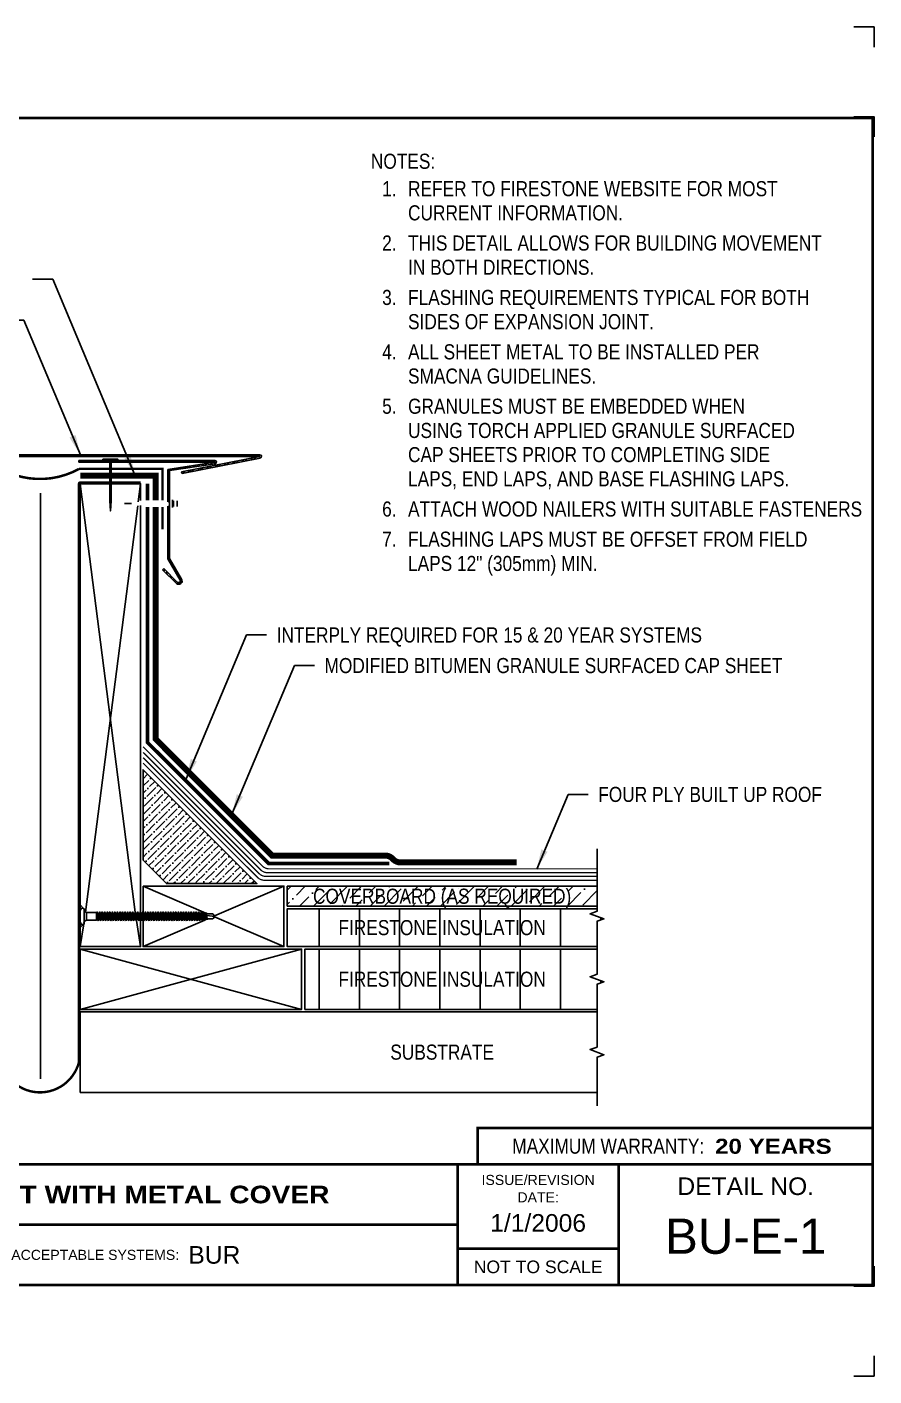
# Model space of a CAD drawing. Header units: inches. Extents: x -578 to -558, y -114.5 to -97.8.
# Drawn here: x -568.5 to -557.97, y -114.52 to -97.76 of the extents above; entities that cross this region are included whole.
import ezdxf
from ezdxf.enums import TextEntityAlignment as Align

# ---------------------------------------------------------------- set-up
doc = ezdxf.new("R2010")
doc.units = ezdxf.units.IN
doc.header["$MEASUREMENT"] = 0
doc.layers.get('0').update_dxf_attribs({"linetype": 'CONTINUOUS'})
doc.layers.get('DEFPOINTS').update_dxf_attribs({"linetype": 'CONTINUOUS'})
for name, color, linetype in [('FSBP-ACCESSORY-FIRESTONE', 7, 'CONTINUOUS'), ('FSBP-ACCESSORY-OTHER', 7, 'CONTINUOUS'), ('FSBP-ANNO-LABEL', 7, 'CONTINUOUS'), ('FSBP-ANNO-NOTE', 7, 'CONTINUOUS'), ('FSBP-COVERBOARD_CANT', 46, 'CONTINUOUS'), ('FSBP-INSULATION', 7, 'CONTINUOUS'), ('FSBP-MEMBRANE', 7, 'CONTINUOUS'), ('FSBP-SUBSTRATE-GENERIC', 9, 'CONTINUOUS'), ('FSBP-TTLB', 7, 'CONTINUOUS'), ('FSBP-TTLB-BORDER', 7, 'CONTINUOUS'), ('FSBP-TTLB-TEXT', 7, 'CONTINUOUS'), ('FSBP-WOOD', 7, 'CONTINUOUS')]:
    doc.layers.add(name, color=color, linetype=linetype)
doc.styles.add('ARIAL', font='ARIAL.TTF')
doc.styles.add('ARIAL_BOLD', font='ariblk.TTF')
doc.styles.add('ARIAL_NAR', font='ARIALN.TTF')
doc.linetypes.add('BATTING', pattern='A,0.0001,-0.1,[134,ltypeshp.shx,S=0.1,R=0,X=-0.1,Y=0],-0.2,[134,ltypeshp.shx,S=0.1,R=180,X=0.1,Y=0],-0.1', length=0.4001)
doc.dimstyles.new('FSBP-LEADER', dxfattribs={"dimtxt": 0.1875, "dimasz": 0.25, "dimexe": 0.0625, "dimexo": 0.125, "dimgap": 0.125, "dimtad": 0, "dimtih": 1, "dimtoh": 1, "dimdec": 4, "dimzin": 0, "dimdsep": 46, "dimlunit": 4, "dimtxsty": 'ARIAL_NAR', "dimcen": 0.09375, "dimclrd": 256, "dimclre": 256, "dimclrt": 256, "dimadec": 0, "dimazin": 0, "dimtfac": 1, "dimtdec": 4, "dimtofl": 0, "dimtmove": 0, "dimatfit": 3, "dimfxl": 0, "dimtolj": 1, "dimtzin": 0, "dimlwd": -1, "dimlwe": -1, "dimarcsym": 0})

# ---------------------------------------------------------------- blocks, each defined once
blk = doc.blocks.new('FSBP_HOT-DIPPED-NAIL')
at = {"layer": 'FSBP-ACCESSORY-OTHER'}
blk.add_lwpolyline([(0, 0.1875), (0, -0.1875), (-0.03125, -0.1875), (-0.03125, 0.1875)], close=True, dxfattribs=at)
blk.add_lwpolyline([(0, 0.015625), (1, 0.015625), (1.25, 0), (1, -0.015625), (0, -0.015625)], dxfattribs=at)
blk = doc.blocks.new('FSBP_AP_FASTENER_01')
at = {"layer": 'FSBP-ACCESSORY-FIRESTONE'}
for p, q in [((-0.125, 0.048), (-0.094, -0.014)), ((0.094, -0.014), (0.125, 0.048)), ((-0.094, -0.014), (-0.094, -0.264)), ((-0.094, -0.014), (0.094, -0.014)), ((-0.094, -0.264), (-0.07, -0.284)), ((-0.07, -0.316), (-0.07, -0.347)), ((0.07, -0.296), (0.07, -0.327)), ((0.094, -0.014), (0.094, -0.264)), ((-0.07, -0.379), (-0.07, -0.41)), ((-0.07, -0.442), (-0.07, -0.474)), ((-0.07, -0.505), (-0.07, -0.537)), ((-0.07, -0.568), (-0.07, -0.6)), ((-0.07, -0.631), (-0.07, -0.663)), ((0.07, -0.359), (0.07, -0.39)), ((0.07, -0.422), (0.07, -0.453)), ((0.07, -0.485), (0.07, -0.517)), ((0.07, -0.548), (0.07, -0.58)), ((0.07, -0.611), (0.07, -0.643)), ((-0.07, -0.694), (-0.07, -0.726)), ((-0.07, -0.758), (-0.07, -0.789)), ((-0.07, -0.821), (-0.07, -0.852)), ((-0.07, -0.884), (-0.07, -0.915)), ((-0.07, -0.947), (-0.07, -0.979)), ((0.07, -0.674), (0.07, -0.706)), ((0.07, -0.738), (0.07, -0.769)), ((0.07, -0.801), (0.07, -0.832)), ((0.07, -0.864), (0.07, -0.895)), ((0.07, -0.927), (0.07, -0.958)), ((0.07, -0.99), (0.07, -1.022)), ((-0.07, -1.01), (-0.07, -1.042)), ((-0.07, -1.073), (-0.07, -1.105)), ((-0.07, -1.136), (-0.07, -1.168)), ((-0.07, -1.2), (-0.07, -1.231)), ((-0.07, -1.263), (-0.07, -1.294)), ((-0.07, -1.326), (-0.07, -1.357)), ((0.07, -1.053), (0.07, -1.085)), ((0.07, -1.116), (0.07, -1.148)), ((0.07, -1.179), (0.07, -1.211)), ((0.07, -1.243), (0.07, -1.274)), ((0.07, -1.306), (0.07, -1.337)), ((-0.07, -1.389), (-0.07, -1.421)), ((-0.07, -1.452), (-0.07, -1.484)), ((-0.07, -1.515), (-0.07, -1.547)), ((-0.07, -1.578), (-0.07, -1.61)), ((-0.07, -1.641), (-0.07, -1.673)), ((0.07, -1.369), (0.07, -1.4)), ((0.07, -1.432), (0.07, -1.464)), ((0.07, -1.495), (0.07, -1.527)), ((0.07, -1.558), (0.07, -1.59)), ((0.07, -1.621), (0.07, -1.653)), ((-0.07, -1.705), (-0.07, -1.736)), ((-0.07, -1.768), (-0.07, -1.799)), ((-0.07, -1.831), (-0.07, -1.862)), ((-0.07, -1.894), (-0.07, -1.926)), ((-0.07, -1.957), (-0.07, -1.989)), ((0.07, -1.685), (0.07, -1.716)), ((0.07, -1.748), (0.07, -1.779)), ((0.07, -1.811), (0.07, -1.842)), ((0.07, -1.874), (0.07, -1.906)), ((0.07, -1.937), (0.07, -1.969)), ((0.07, -2), (0.07, -2.032)), ((-0.07, -2.02), (-0.07, -2.052)), ((-0.07, -2.083), (-0.07, -2.115)), ((-0.07, -2.147), (-0.07, -2.178)), ((-0.07, -2.21), (-0.07, -2.241)), ((-0.07, -2.273), (-0.07, -2.304)), ((-0.07, -2.336), (-0.07, -2.368)), ((0.07, -2.063), (0.07, -2.095)), ((0.07, -2.126), (0.07, -2.158)), ((0.07, -2.19), (0.07, -2.221)), ((0.07, -2.253), (0.07, -2.284)), ((0.07, -2.316), (0.07, -2.347)), ((-0.07, -2.399), (-0.07, -2.431)), ((-0.07, -2.462), (-0.07, -2.494)), ((-0.07, -2.525), (-0.07, -2.557)), ((-0.07, -2.589), (-0.07, -2.62)), ((-0.07, -2.652), (-0.07, -2.683)), ((0.07, -2.379), (0.07, -2.411)), ((0.07, -2.442), (0.07, -2.474)), ((0.07, -2.505), (0.07, -2.537)), ((0.07, -2.568), (0.07, -2.6)), ((0.07, -2.632), (0.07, -2.663)), ((-0.07, -2.715), (-0.07, -2.746)), ((-0.07, -2.778), (-0.07, -2.809)), ((-0.07, -2.841), (-0.07, -2.873)), ((-0.07, -2.904), (-0.07, -2.936)), ((-0.07, -2.967), (-0.07, -2.999)), ((-0.063, -3.155), (-0.063, -3.014)), ((0, -3.202), (0.025, -3.001)), ((0.062, -3.155), (0.062, -2.996)), ((0.07, -2.695), (0.07, -2.726)), ((0.07, -2.758), (0.07, -2.789)), ((0.07, -2.821), (0.07, -2.853)), ((0.07, -2.884), (0.07, -2.916)), ((0.07, -2.947), (0.07, -2.979)), ((0, -3.202), (-0.063, -3.155)), ((0.062, -3.155), (0, -3.202))]:
    blk.add_line(p, q, dxfattribs=at)
blk.add_lwpolyline([(0.188, 0.048, 0.125), (0.203, 0.111), (0.141, 0.142), (-0.141, 0.142), (-0.203, 0.111, 0.125), (-0.188, 0.048)], format="xyb", close=True, dxfattribs=at)
for points in [[(-0.109, -0.305), (-0.07, -0.284), (0.07, -0.264), (0.109, -0.274), (0.07, -0.296), (-0.07, -0.316)], [(-0.109, -0.369), (-0.07, -0.347), (0.07, -0.327), (0.109, -0.337), (0.07, -0.359), (-0.07, -0.379)], [(-0.109, -0.432), (-0.07, -0.41), (0.07, -0.39), (0.109, -0.4), (0.07, -0.422), (-0.07, -0.442)], [(-0.109, -0.495), (-0.07, -0.474), (0.07, -0.453), (0.109, -0.464), (0.07, -0.485), (-0.07, -0.505)], [(-0.109, -0.558), (-0.07, -0.537), (0.07, -0.517), (0.109, -0.527), (0.07, -0.548), (-0.07, -0.568)], [(-0.109, -0.621), (-0.07, -0.6), (0.07, -0.58), (0.109, -0.59), (0.07, -0.611), (-0.07, -0.631)], [(-0.109, -0.684), (-0.07, -0.663), (0.07, -0.643), (0.109, -0.653), (0.07, -0.674), (-0.07, -0.694)], [(-0.109, -0.747), (-0.07, -0.726), (0.07, -0.706), (0.109, -0.716), (0.07, -0.738), (-0.07, -0.758)], [(-0.109, -0.811), (-0.07, -0.789), (0.07, -0.769), (0.109, -0.779), (0.07, -0.801), (-0.07, -0.821)], [(-0.109, -0.874), (-0.07, -0.852), (0.07, -0.832), (0.109, -0.842), (0.07, -0.864), (-0.07, -0.884)], [(-0.109, -0.937), (-0.07, -0.915), (0.07, -0.895), (0.109, -0.906), (0.07, -0.927), (-0.07, -0.947)], [(-0.109, -1), (-0.07, -0.979), (0.07, -0.958), (0.109, -0.969), (0.07, -0.99), (-0.07, -1.01)], [(-0.109, -1.063), (-0.07, -1.042), (0.07, -1.022), (0.109, -1.032), (0.07, -1.053), (-0.07, -1.073)], [(-0.109, -1.126), (-0.07, -1.105), (0.07, -1.085), (0.109, -1.095), (0.07, -1.116), (-0.07, -1.136)], [(-0.109, -1.189), (-0.07, -1.168), (0.07, -1.148), (0.109, -1.158), (0.07, -1.179), (-0.07, -1.2)], [(-0.109, -1.252), (-0.07, -1.231), (0.07, -1.211), (0.109, -1.221), (0.07, -1.243), (-0.07, -1.263)], [(-0.109, -1.316), (-0.07, -1.294), (0.07, -1.274), (0.109, -1.284), (0.07, -1.306), (-0.07, -1.326)], [(-0.109, -1.379), (-0.07, -1.357), (0.07, -1.337), (0.109, -1.347), (0.07, -1.369), (-0.07, -1.389)], [(-0.109, -1.442), (-0.07, -1.421), (0.07, -1.4), (0.109, -1.411), (0.07, -1.432), (-0.07, -1.452)], [(-0.109, -1.505), (-0.07, -1.484), (0.07, -1.464), (0.109, -1.474), (0.07, -1.495), (-0.07, -1.515)], [(-0.109, -1.568), (-0.07, -1.547), (0.07, -1.527), (0.109, -1.537), (0.07, -1.558), (-0.07, -1.578)], [(-0.109, -1.631), (-0.07, -1.61), (0.07, -1.59), (0.109, -1.6), (0.07, -1.621), (-0.07, -1.641)], [(-0.109, -1.694), (-0.07, -1.673), (0.07, -1.653), (0.109, -1.663), (0.07, -1.685), (-0.07, -1.705)], [(-0.109, -1.758), (-0.07, -1.736), (0.07, -1.716), (0.109, -1.726), (0.07, -1.748), (-0.07, -1.768)], [(-0.109, -1.821), (-0.07, -1.799), (0.07, -1.779), (0.109, -1.789), (0.07, -1.811), (-0.07, -1.831)], [(-0.109, -1.884), (-0.07, -1.862), (0.07, -1.842), (0.109, -1.853), (0.07, -1.874), (-0.07, -1.894)], [(-0.109, -1.947), (-0.07, -1.926), (0.07, -1.906), (0.109, -1.916), (0.07, -1.937), (-0.07, -1.957)], [(-0.109, -2.01), (-0.07, -1.989), (0.07, -1.969), (0.109, -1.979), (0.07, -2), (-0.07, -2.02)], [(-0.109, -2.073), (-0.07, -2.052), (0.07, -2.032), (0.109, -2.042), (0.07, -2.063), (-0.07, -2.083)], [(-0.109, -2.136), (-0.07, -2.115), (0.07, -2.095), (0.109, -2.105), (0.07, -2.126), (-0.07, -2.147)], [(-0.109, -2.199), (-0.07, -2.178), (0.07, -2.158), (0.109, -2.168), (0.07, -2.19), (-0.07, -2.21)], [(-0.109, -2.263), (-0.07, -2.241), (0.07, -2.221), (0.109, -2.231), (0.07, -2.253), (-0.07, -2.273)], [(-0.109, -2.326), (-0.07, -2.304), (0.07, -2.284), (0.109, -2.295), (0.07, -2.316), (-0.07, -2.336)], [(-0.109, -2.389), (-0.07, -2.368), (0.07, -2.347), (0.109, -2.358), (0.07, -2.379), (-0.07, -2.399)], [(-0.109, -2.452), (-0.07, -2.431), (0.07, -2.411), (0.109, -2.421), (0.07, -2.442), (-0.07, -2.462)], [(-0.109, -2.515), (-0.07, -2.494), (0.07, -2.474), (0.109, -2.484), (0.07, -2.505), (-0.07, -2.525)], [(-0.109, -2.578), (-0.07, -2.557), (0.07, -2.537), (0.109, -2.547), (0.07, -2.568), (-0.07, -2.589)], [(-0.109, -2.641), (-0.07, -2.62), (0.07, -2.6), (0.109, -2.61), (0.07, -2.632), (-0.07, -2.652)], [(-0.109, -2.705), (-0.07, -2.683), (0.07, -2.663), (0.109, -2.673), (0.07, -2.695), (-0.07, -2.715)], [(-0.109, -2.768), (-0.07, -2.746), (0.07, -2.726), (0.109, -2.736), (0.07, -2.758), (-0.07, -2.778)], [(-0.109, -2.831), (-0.07, -2.809), (0.07, -2.789), (0.109, -2.8), (0.07, -2.821), (-0.07, -2.841)], [(-0.109, -2.894), (-0.07, -2.873), (0.07, -2.853), (0.109, -2.863), (0.07, -2.884), (-0.07, -2.904)], [(-0.1, -2.956), (-0.07, -2.936), (0.07, -2.916), (0.1, -2.927), (0.07, -2.947), (-0.07, -2.967)], [(-0.085, -3.009), (-0.07, -2.999), (0.07, -2.979), (0.085, -2.985), (0.07, -2.995), (-0.07, -3.015)]]:
    blk.add_lwpolyline(points, close=True, dxfattribs=at)
blk.add_lwpolyline([(-0.094, -0.264), (0.094, -0.264)], dxfattribs=at)
blk = doc.blocks.new('FSBP_AG_FASTENER')
at = {"layer": 'FSBP-ACCESSORY-FIRESTONE'}
for points in [[(-0.25, -0.094), (-0.25, 0.094)], [(-0.125, 0.094), (-0.125, -0.094)], [(-0.094, 0.125), (-0.094, -0.125)], [(0.005, 0.062), (0, 0.071)], [(0, 0.062), (0, -0.062), (0.026, -0.109), (0.031, -0.062)], [(0, 0.011), (0.026, -0.109)], [(1.268, 0), (1.5, 0)]]:
    blk.add_lwpolyline(points, dxfattribs=at)
blk = doc.blocks.new('TTLB-ASPHALT_1')
blk.add_line((16.841, 0), (20, 0))
at = {"layer": 'DEFPOINTS', "linetype": 'Continuous', "ltscale": 1.75}
for points in [[(20.016, 13.881), (20.016, 14.131), (19.766, 14.131)], [(20.016, -2.381), (20.016, -2.631), (19.766, -2.631)]]:
    blk.add_lwpolyline(points, dxfattribs=at)
at = {"layer": 'DEFPOINTS', "color": 1}
for points in [[(20.016, 12.766), (20.016, 13.016), (19.766, 13.016)], [(20.016, -1.266), (20.016, -1.516), (19.766, -1.516)]]:
    blk.add_lwpolyline(points, dxfattribs=at)
at = {"layer": 'FSBP-TTLB', "const_width": 0.0312}
blk.add_lwpolyline([(15.09, 0), (20, 0), (20, 0.451), (15.09, 0.451)], close=True, dxfattribs=at)
for points in [[(0, 0), (0, -1.5), (20, -1.5), (20, 0), (0, 0)], [(14.84, 0), (14.84, -1.5)], [(16.841, 0), (16.841, -1.5)], [(20, 0), (20, -1.5)], [(4.825, -0.75), (14.84, -0.75)], [(14.84, -1.049), (16.841, -1.049)]]:
    blk.add_lwpolyline(points, dxfattribs=at)
at = {"layer": 'FSBP-TTLB-BORDER', "const_width": 0.0312}
blk.add_lwpolyline([(20, 0), (20, 13), (0, 13), (0, 0)], dxfattribs=at)
at = {"layer": 'FSBP-TTLB-TEXT', "style": 'ARIAL_NAR'}
blk.add_text('MAXIMUM WARRANTY:', height=0.1875, dxfattribs=at).set_placement((17.905, 0.226), align=Align.MIDDLE_RIGHT)
at = {"layer": 'FSBP-TTLB-TEXT'}
for s, height, style, p in [('20 YEARS', 0.1875, 'ARIAL_BOLD', (18.04, 0.224)), ('ACCEPTABLE SYSTEMS:', 0.125, 'ARIAL', (9.293, -1.125))]:
    blk.add_text(s, height=height, dxfattribs=dict(at, style=style)).set_placement(p, align=Align.MIDDLE_LEFT)
at = {"layer": 'FSBP-TTLB-TEXT', "style": 'ARIAL'}
for s, height, p in [('ISSUE/REVISION', 0.125, (15.841, -0.194)), ('DETAIL NO.', 0.2188, (18.421, -0.272)), ('DATE:', 0.125, (15.841, -0.41)), ('NOT TO SCALE', 0.15625, (15.841, -1.274))]:
    blk.add_text(s, height=height, dxfattribs=at).set_placement(p, align=Align.MIDDLE_CENTER)
at = {"layer": 'FSBP-TTLB-TEXT'}
for tag, height, style, p in [('DETAIL_DESCP_LINE_1', 0.219, 'ARIAL_BOLD', (9.833, -0.375)), ('ISSUE_REV_DATE', 0.219, 'ARIAL', (15.841, -0.728)), ('DETAIL_NUMBER', 0.438, 'ARIAL', (18.421, -0.893))]:
    blk.add_attdef(tag, text='', height=height, dxfattribs=dict(at, style=style)).set_placement(p, align=Align.MIDDLE_CENTER)
at = {"layer": 'FSBP-TTLB-TEXT', "style": 'ARIAL'}
blk.add_attdef('ACCPT_SYSTEMS', text='', height=0.219, dxfattribs=at).set_placement((11.494, -1.125), align=Align.MIDDLE_LEFT)

msp = doc.modelspace()

# ---------------------------------------------------------------- hatches: boundary and pattern name
at = {"layer": 'FSBP-ACCESSORY-OTHER'}
h = msp.add_hatch(dxfattribs=at)
h.set_pattern_fill('STEEL', color=256, scale=0.5, style=0)
h.set_pattern_definition([(45, (-540.86367, 81.66523), (-0.044194174, 0.044194174), []), (45, (-540.86367, 81.69648), (-0.044194174, 0.044194174), [])])
h.paths.add_polyline_path([(-565.6, -103.074), (-568.329, -103.074), (-571.058, -103.074, 0.876976), (-571.063, -103.114), (-570.091, -103.306), (-570.085, -103.286), (-571.058, -103.094), (-568.329, -103.094), (-565.6, -103.094), (-566.573, -103.286), (-566.567, -103.306), (-565.595, -103.114, 0.876976)])
h.paths.add_polyline_path([(-567.466, -103.145), (-567.552, -103.145), (-567.849, -103.145), (-567.849, -103.165), (-567.466, -103.165)], flags=17)
h.paths.add_polyline_path([(-566.162, -103.145), (-567.451, -103.145), (-567.451, -103.165), (-566.162, -103.165), (-566.743, -103.254), (-566.743, -103.656), (-566.734, -103.656), (-566.732, -103.639), (-566.722, -103.656), (-566.722, -103.569), (-566.722, -103.27), (-566.156, -103.185, 0.876976)])
h.paths.add_polyline_path([(-566.722, -103.707), (-566.724, -103.703), (-566.736, -103.703), (-566.738, -103.721), (-566.743, -103.712), (-566.743, -104.366), (-566.591, -104.629, -0.834583), (-566.623, -104.658), (-566.794, -104.486), (-566.809, -104.501), (-566.636, -104.673, 0.846382), (-566.574, -104.618), (-566.722, -104.361)])
h.paths.add_polyline_path([(-569.924, -103.712), (-569.929, -103.721), (-569.931, -103.703), (-569.943, -103.703), (-569.945, -103.707), (-569.945, -104.361), (-570.093, -104.618, 0.846382), (-570.031, -104.673), (-569.858, -104.501), (-569.873, -104.486), (-570.044, -104.658, -0.834583), (-570.076, -104.629), (-569.924, -104.366)])
h.paths.add_polyline_path([(-569.924, -103.254), (-570.505, -103.165), (-569.216, -103.165), (-569.216, -103.145), (-569.302, -103.145), (-570.505, -103.145, 0.876976), (-570.511, -103.185), (-569.945, -103.27), (-569.945, -103.656), (-569.935, -103.639), (-569.933, -103.656), (-569.924, -103.656)])
h.paths.add_polyline_path([(-568.833, -103.145), (-569.201, -103.145), (-569.201, -103.165), (-568.833, -103.165)], flags=17)
at = {"layer": 'FSBP-COVERBOARD_CANT'}
h = msp.add_hatch(dxfattribs=at)
h.set_pattern_fill('ANSI36', color=256, scale=0.5, style=0)
h.set_pattern_definition([(45, (-680.959037, -72.24902), (0.03314563, 0.121533978), [0.15625, -0.03125, 0, -0.03125])])
h.paths.add_polyline_path([(-567.052, -106.987), (-567.052, -108.112), (-566.762, -108.402), (-565.637, -108.402)])
h = msp.add_hatch(dxfattribs=at)
h.set_pattern_fill('ANSI36', color=256, angle=0.5, style=0)
h.set_pattern_definition([(45.5, (-540.86367, 81.66523), (0.064167595, 0.24363719), [0.3125, -0.0625, 0, -0.0625])])
h.paths.add_polyline_path([(-571.407, -108.433), (-575.257, -108.433), (-575.257, -108.683), (-571.407, -108.683)])
h.paths.add_polyline_path([(-561.41, -108.433), (-565.26, -108.433), (-565.26, -108.683), (-561.41, -108.683)])
h.paths.add_polyline_path([(-574.878, -108.768), (-571.784, -108.768), (-571.784, -108.399), (-574.878, -108.399)], flags=9)
h.paths.add_polyline_path([(-564.882, -108.768), (-561.788, -108.768), (-561.788, -108.399), (-564.882, -108.399)], flags=9)
at = {"layer": 'FSBP-INSULATION'}
h = msp.add_hatch(dxfattribs=at)
h.set_pattern_fill('LINE', color=256, scale=4, angle=90, style=0)
h.set_pattern_definition([(90, (-540.86367, 81.66523), (-0.5, 3e-17), [])])
h.paths.add_polyline_path([(-571.626, -109.214), (-575.257, -109.214), (-575.257, -109.527), (-575.171, -109.558), (-575.343, -109.62), (-575.257, -109.652), (-575.257, -109.964), (-571.626, -109.964)])
h.paths.add_polyline_path([(-571.407, -108.714), (-575.257, -108.714), (-575.257, -108.745), (-575.171, -108.777), (-575.343, -108.839), (-575.257, -108.87), (-575.257, -109.183), (-571.407, -109.183)])
h.paths.add_polyline_path([(-561.41, -108.87), (-561.324, -108.839), (-561.496, -108.777), (-561.41, -108.745), (-561.41, -108.714), (-565.26, -108.714), (-565.26, -109.183), (-561.41, -109.183), (-561.41, -108.97)])
h.paths.add_polyline_path([(-561.41, -109.527), (-561.41, -109.214), (-565.041, -109.214), (-565.041, -109.964), (-561.41, -109.964), (-561.41, -109.652), (-561.324, -109.62), (-561.496, -109.558)])
h.paths.add_polyline_path([(-574.67, -109.734), (-571.995, -109.734), (-571.995, -109.443), (-574.67, -109.443)], flags=24)
h.paths.add_polyline_path([(-574.67, -109.094), (-571.995, -109.094), (-571.995, -108.803), (-574.67, -108.803)], flags=24)
h.paths.add_polyline_path([(-564.672, -109.094), (-561.997, -109.094), (-561.997, -108.803), (-564.672, -108.803)], flags=24)
h.paths.add_polyline_path([(-564.672, -109.734), (-561.997, -109.734), (-561.997, -109.443), (-564.672, -109.443)], flags=24)

# ---------------------------------------------------------------- linework, layer by layer
at = {"layer": 'FSBP-ACCESSORY-OTHER'}
for p, q in [((-571.058, -103.074), (-568.329, -103.074)), ((-565.6, -103.074), (-568.329, -103.074)), ((-568.329, -103.094), (-571.058, -103.094)), ((-568.329, -103.094), (-565.6, -103.094)), ((-567.849, -103.165), (-567.849, -103.145)), ((-567.849, -103.145), (-566.162, -103.145)), ((-567.849, -103.165), (-567.466, -103.165)), ((-567.849, -103.165), (-567.849, -103.165)), ((-567.451, -103.165), (-566.162, -103.165)), ((-566.743, -103.254), (-566.162, -103.165)), ((-566.722, -103.27), (-566.156, -103.185)), ((-566.573, -103.286), (-565.6, -103.094)), ((-566.567, -103.306), (-565.595, -103.114)), ((-566.743, -103.254), (-566.743, -103.656)), ((-566.722, -103.27), (-566.722, -104.361)), ((-566.573, -103.286), (-566.567, -103.306)), ((-566.743, -103.712), (-566.743, -104.366)), ((-566.743, -104.366), (-566.591, -104.629)), ((-566.722, -104.361), (-566.574, -104.618)), ((-566.809, -104.501), (-566.794, -104.486)), ((-566.636, -104.673), (-566.809, -104.501)), ((-566.623, -104.658), (-566.794, -104.486))]:
    msp.add_line(p, q, dxfattribs=at)
at = {"layer": 'FSBP-ACCESSORY-OTHER', "linetype": 'BATTING'}
msp.add_line((-568.329, -110.829), (-568.329, -103.55), dxfattribs=at)
at = {"layer": 'FSBP-ACCESSORY-OTHER'}
for centre, radius, start, end in [((-565.6, -103.094), 0.0205, 285, 90), ((-566.162, -103.165), 0.0205, 285, 90), ((-566.61, -104.64), 0.0424, 231.0814, 32.0573), ((-566.61, -104.64), 0.0218, 233.4747, 32.8659)]:
    msp.add_arc(centre, radius, start, end, dxfattribs=at)
at = {"layer": 'FSBP-COVERBOARD_CANT'}
for p, q in [((-565.26, -108.433), (-565.26, -108.683)), ((-565.26, -108.433), (-561.41, -108.433)), ((-565.26, -108.683), (-561.41, -108.683))]:
    msp.add_line(p, q, dxfattribs=at)
msp.add_lwpolyline([(-567.052, -108.112), (-566.762, -108.402), (-565.637, -108.402), (-567.052, -106.987)], close=True, dxfattribs=at)
at = {"layer": 'FSBP-INSULATION', "linetype": 'Continuous'}
for points in [[(-561.41, -109.183), (-561.41, -108.87), (-561.324, -108.839), (-561.496, -108.777), (-561.41, -108.745), (-561.41, -107.968)], [(-561.41, -108.714), (-565.26, -108.714), (-565.26, -109.183), (-561.41, -109.183)], [(-561.41, -109.964), (-561.41, -109.652), (-561.324, -109.62), (-561.496, -109.558), (-561.41, -109.527), (-561.41, -108.97)], [(-561.41, -109.214), (-565.041, -109.214), (-565.041, -109.964), (-561.41, -109.964)]]:
    msp.add_lwpolyline(points, dxfattribs=at)
at = {"layer": 'FSBP-MEMBRANE', "linetype": 'Continuous'}
msp.add_lwpolyline([(-569.201, -103.249, 0.03, 0.03, 0), (-568.818, -103.249, 0.0312, 0.0312, 0.258065), (-567.849, -103.249, 0.03, 0.03, 0), (-567.466, -103.249, 0.03, 0.03, 0)], format="xyseb", dxfattribs=at)
at = {"layer": 'FSBP-MEMBRANE', "linetype": 'Continuous', "const_width": 0.03}
for points in [[(-567.451, -103.249), (-566.811, -103.249), (-566.811, -103.639)], [(-567.451, -103.417), (-567.083, -103.417)], [(-566.811, -103.721), (-566.811, -103.999)]]:
    msp.add_lwpolyline(points, dxfattribs=at)
msp.add_lwpolyline([(-569.201, -103.417), (-568.833, -103.417, -0.414214), (-568.818, -103.433), (-568.818, -103.51), (-568.818, -110.619, 0.776218), (-567.849, -110.619), (-567.849, -103.51), (-567.849, -103.433, -0.414214), (-567.833, -103.417), (-567.466, -103.417)], format="xyb", dxfattribs=at)
at = {"layer": 'FSBP-MEMBRANE'}
for points, const_width in [([(-567.833, -103.333), (-567.466, -103.333)], 0.075), ([(-567.451, -103.333), (-566.895, -103.333), (-566.895, -103.639)], 0.075), ([(-566.996, -103.639), (-566.996, -103.433)], 0.045), ([(-563.99, -108.153), (-565.49, -108.153), (-566.996, -106.648), (-566.996, -103.721)], 0.045)]:
    msp.add_lwpolyline(points, dxfattribs=dict(at, const_width=const_width))
for points, const_width in [([(-566.895, -103.721), (-566.895, -106.606), (-565.449, -108.053), (-564.042, -108.053, -0.198912), (-563.954, -108.089), (-563.941, -108.102, 0.198912), (-563.853, -108.138), (-562.41, -108.138)], 0.075), ([(-561.41, -108.218), (-565.484, -108.218, -0.198912), (-565.572, -108.181), (-567.052, -106.702)], 0.0156), ([(-561.41, -108.266), (-565.504, -108.266, -0.198912), (-565.592, -108.229), (-567.052, -106.77)], 0.0156), ([(-561.41, -108.312), (-565.523, -108.312, -0.198912), (-565.611, -108.276), (-567.052, -106.836)], 0.0156), ([(-561.41, -108.36), (-565.543, -108.36, -0.198912), (-565.631, -108.323), (-567.052, -106.903)], 0.0156)]:
    msp.add_lwpolyline(points, format="xyb", dxfattribs=dict(at, const_width=const_width))
at = {"layer": 'FSBP-SUBSTRATE-GENERIC'}
for points in [[(-561.41, -109.995), (-567.833, -109.995), (-567.833, -110.995), (-561.41, -110.995)], [(-561.41, -111.162), (-561.41, -110.558), (-561.324, -110.527), (-561.496, -110.464), (-561.41, -110.433), (-561.41, -109.964)]]:
    msp.add_lwpolyline(points, dxfattribs=at)
at = {"layer": 'FSBP-WOOD', "linetype": 'Continuous'}
for p, q in [((-567.15, -108.755), (-567.833, -103.433)), ((-567.083, -103.433), (-567.112, -103.656)), ((-567.119, -103.709), (-567.766, -108.756)), ((-567.789, -108.903), (-567.833, -109.183)), ((-567.784, -108.869), (-567.787, -108.886)), ((-567.083, -109.183), (-567.135, -108.858))]:
    msp.add_line(p, q, dxfattribs=at)
at = {"layer": 'FSBP-WOOD'}
for p, q in [((-567.052, -108.433), (-566.271, -108.767)), ((-566.165, -108.803), (-565.302, -108.433)), ((-567.787, -108.714), (-567.833, -108.667)), ((-566.268, -108.769), (-566.249, -108.777)), ((-567.787, -108.902), (-567.833, -108.948)), ((-567.052, -109.183), (-566.286, -108.855)), ((-566.283, -108.853), (-566.262, -108.844)), ((-566.255, -108.842), (-566.249, -108.839)), ((-566.165, -108.813), (-565.302, -109.183)), ((-567.833, -109.214), (-565.083, -109.964)), ((-567.833, -109.964), (-565.083, -109.214))]:
    msp.add_line(p, q, dxfattribs=at)
at = {"layer": 'FSBP-WOOD', "linetype": 'Continuous'}
for points in [[(-567.083, -108.844), (-567.083, -109.183), (-567.833, -109.183), (-567.833, -103.433), (-567.466, -103.433)], [(-567.451, -103.433), (-567.083, -103.433), (-567.083, -103.433), (-567.083, -103.64)], [(-567.083, -103.703), (-567.083, -108.762)]]:
    msp.add_lwpolyline(points, dxfattribs=at)
at = {"layer": 'FSBP-WOOD'}
for points in [[(-567.052, -108.433), (-567.052, -108.763)], [(-567.052, -108.844), (-567.052, -109.183), (-565.302, -109.183), (-565.302, -108.433), (-567.052, -108.433)], [(-567.833, -109.214), (-567.833, -109.964), (-565.083, -109.964), (-565.083, -109.214), (-567.833, -109.214)]]:
    msp.add_lwpolyline(points, dxfattribs=at)

# ---------------------------------------------------------------- block references
msp.add_blockref('TTLB-ASPHALT_1', (-577.983, -111.889)).add_auto_attribs({'DETAIL_DESCP_LINE_1': 'EXPANSION JOINT WITH METAL COVER', 'ACCPT_SYSTEMS': 'BUR', 'ISSUE_REV_DATE': '1/1/2006', 'DETAIL_NUMBER': 'BU-E-1'})
at = {"xscale": -0.5, "yscale": 0.5, "zscale": 0.5, "rotation": 90}
msp.add_blockref('FSBP_HOT-DIPPED-NAIL', (-567.458, -103.145), dxfattribs=at)
at = {"layer": 'FSBP-ACCESSORY-FIRESTONE', "linetype": 'Continuous', "xscale": 0.375, "yscale": 0.375, "zscale": 0.375, "rotation": 180}
msp.add_blockref('FSBP_AG_FASTENER', (-566.722, -103.68), dxfattribs=at)
at = {"layer": 'FSBP-ACCESSORY-FIRESTONE', "xscale": 0.5, "yscale": 0.5, "zscale": 0.5, "rotation": 90}
msp.add_blockref('FSBP_AP_FASTENER_01', (-567.762, -108.808), dxfattribs=at)

# ---------------------------------------------------------------- texts
at = {"layer": 'FSBP-ANNO-LABEL', "style": 'ARIAL_NAR'}
for s, p in [('INTERPLY REQUIRED FOR 15 & 20 YEAR SYSTEMS', (-565.392, -105.312)), ('MODIFIED BITUMEN GRANULE SURFACED CAP SHEET', (-564.797, -105.692)), ('FOUR PLY BUILT UP ROOF', (-561.395, -107.293))]:
    msp.add_text(s, height=0.1875, dxfattribs=at).set_placement(p, align=Align.MIDDLE_LEFT)
for s, p in [('FIRESTONE INSULATION', (-563.335, -108.948)), ('FIRESTONE INSULATION', (-563.335, -109.589)), ('SUBSTRATE', (-563.335, -110.495))]:
    msp.add_text(s, height=0.1875, dxfattribs=at).set_placement(p, align=Align.MIDDLE_CENTER)
at = {"layer": 'FSBP-ANNO-NOTE', "style": 'ARIAL_NAR'}
for s, p in [('NOTES:', (-564.221, -99.426)), ('REFER TO FIRESTONE WEBSITE FOR MOST', (-563.759, -99.767)), ('CURRENT INFORMATION.', (-563.759, -100.067)), ('THIS DETAIL ALLOWS FOR BUILDING MOVEMENT', (-563.759, -100.442)), ('IN BOTH DIRECTIONS.', (-563.759, -100.743)), ('FLASHING REQUIREMENTS TYPICAL FOR BOTH', (-563.759, -101.118)), ('SIDES OF EXPANSION JOINT.', (-563.759, -101.419)), ('ALL SHEET METAL TO BE INSTALLED PER', (-563.759, -101.794)), ('SMACNA GUIDELINES.', (-563.759, -102.095)), ('GRANULES MUST BE EMBEDDED WHEN', (-563.759, -102.47)), ('USING TORCH APPLIED GRANULE SURFACED ', (-563.759, -102.771)), ('CAP SHEETS PRIOR TO COMPLETING SIDE', (-563.759, -103.071)), ('LAPS, END LAPS, AND BASE FLASHING LAPS.', (-563.759, -103.372)), ('ATTACH WOOD NAILERS WITH SUITABLE FASTENERS', (-563.759, -103.747)), ('FLASHING LAPS MUST BE OFFSET FROM FIELD', (-563.759, -104.122)), ('LAPS 12" (305mm) MIN.', (-563.759, -104.423))]:
    msp.add_text(s, height=0.1875, dxfattribs=at).set_placement(p, align=Align.MIDDLE_LEFT)
for s, p in [('1.', (-563.991, -99.767)), ('2.', (-563.991, -100.442)), ('3.', (-563.991, -101.118)), ('4.', (-563.991, -101.794)), ('5.', (-563.991, -102.47)), ('6.', (-563.991, -103.747)), ('7.', (-563.991, -104.122))]:
    msp.add_text(s, height=0.1875, dxfattribs=at).set_placement(p, align=Align.MIDDLE_CENTER)
at = {"layer": 'FSBP-COVERBOARD_CANT', "style": 'ARIAL_NAR'}
msp.add_text('COVERBOARD (AS REQUIRED)', height=0.1875, dxfattribs=at).set_placement((-563.335, -108.558), align=Align.MIDDLE_CENTER)

# ---------------------------------------------------------------- leaders
at = {"layer": 'FSBP-ANNO-LABEL'}
for points in [[(-567.149, -103.333), (-568.175, -100.891), (-568.425, -100.891)], [(-567.832, -103.074), (-568.536, -101.4), (-568.786, -101.4)], [(-566.518, -107.099), (-565.767, -105.312), (-565.517, -105.312)], [(-565.947, -107.537), (-565.172, -105.692), (-564.922, -105.692)], [(-562.16, -108.221), (-561.77, -107.293), (-561.52, -107.293)]]:
    msp.add_leader(points, dimstyle='FSBP-LEADER', dxfattribs=at)

doc.saveas('drawing.dxf')
